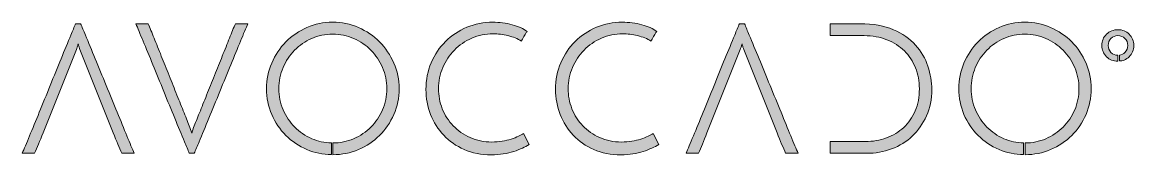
# Model space of a CAD drawing. Header units: inches. Extents: x 1.1 to 20.2, y -2.5 to -0.2.
import ezdxf

# ---------------------------------------------------------------- set-up
doc = ezdxf.new("R2010")
doc.units = ezdxf.units.IN
doc.header["$MEASUREMENT"] = 0
doc.layers.add('Layer 1', color=7, linetype='Continuous')

# ---------------------------------------------------------------- blocks, each defined once
blk = doc.blocks.new('block 2')
at = {"layer": 'Layer 1', "true_color": 0x231f20}
h = blk.add_hatch(color=250, dxfattribs=at)
h.dxf.hatch_style = 2
edge = h.paths.add_edge_path()
edge.add_spline(control_points=[(2.732, -1.756), (2.672, -1.608), (2.609, -1.455), (2.544, -1.297), (2.478, -1.138), (2.416, -0.985), (2.355, -0.838), (2.295, -0.69), (2.239, -0.555), (2.187, -0.433), (2.156, -0.359), (2.129, -0.294), (2.105, -0.237), (2.105, -0.237), (2.019, -0.237), (2.019, -0.237), (1.995, -0.294), (1.967, -0.359), (1.937, -0.433), (1.886, -0.555), (1.83, -0.69), (1.77, -0.838), (1.71, -0.985), (1.648, -1.138), (1.583, -1.297), (1.519, -1.455), (1.457, -1.608), (1.397, -1.756), (1.337, -1.903), (1.28, -2.039), (1.229, -2.162), (1.177, -2.285), (1.135, -2.385), (1.104, -2.459), (1.104, -2.459), (1.316, -2.459), (1.316, -2.459), (1.357, -2.364), (1.406, -2.247), (1.462, -2.108), (1.462, -2.108), (2.032, -0.679), (2.032, -0.679), (2.036, -0.671), (2.041, -0.656), (2.047, -0.637), (2.053, -0.617), (2.059, -0.599), (2.063, -0.582), (2.067, -0.599), (2.072, -0.617), (2.078, -0.637), (2.085, -0.656), (2.09, -0.671), (2.094, -0.679), (2.094, -0.679), (2.664, -2.108), (2.664, -2.108), (2.72, -2.247), (2.768, -2.364), (2.81, -2.459), (2.81, -2.459), (3.025, -2.459), (3.025, -2.459), (2.991, -2.385), (2.949, -2.285), (2.899, -2.162), (2.848, -2.039), (2.792, -1.903), (2.732, -1.756)], knot_values=[0, 0, 0, 0, 1, 1, 1, 2, 2, 2, 3, 3, 3, 4, 4, 4, 5, 5, 5, 6, 6, 6, 7, 7, 7, 8, 8, 8, 9, 9, 9, 10, 10, 10, 11, 11, 11, 12, 12, 12, 13, 13, 13, 14, 14, 14, 15, 15, 15, 16, 16, 16, 17, 17, 17, 18, 18, 18, 19, 19, 19, 20, 20, 20, 21, 21, 21, 22, 22, 22, 23, 23, 23, 23], degree=3, periodic=1)
h = blk.add_hatch(color=250, dxfattribs=at)
h.dxf.hatch_style = 2
edge = h.paths.add_edge_path()
edge.add_spline(control_points=[(3.345, -0.94), (3.405, -1.088), (3.467, -1.241), (3.532, -1.399), (3.596, -1.558), (3.658, -1.711), (3.719, -1.857), (3.779, -2.003), (3.835, -2.138), (3.887, -2.262), (3.918, -2.336), (3.945, -2.402), (3.969, -2.459), (3.969, -2.459), (4.053, -2.459), (4.053, -2.459), (4.077, -2.402), (4.104, -2.336), (4.136, -2.262), (4.188, -2.138), (4.244, -2.003), (4.304, -1.857), (4.364, -1.711), (4.427, -1.558), (4.492, -1.399), (4.557, -1.241), (4.62, -1.088), (4.68, -0.94), (4.741, -0.793), (4.796, -0.658), (4.847, -0.536), (4.898, -0.413), (4.94, -0.314), (4.973, -0.237), (4.973, -0.237), (4.758, -0.237), (4.758, -0.237), (4.729, -0.307), (4.695, -0.39), (4.657, -0.486), (4.619, -0.581), (4.578, -0.683), (4.534, -0.791), (4.491, -0.899), (4.446, -1.01), (4.4, -1.125), (4.355, -1.241), (4.31, -1.352), (4.266, -1.46), (4.223, -1.568), (4.182, -1.67), (4.143, -1.765), (4.105, -1.861), (4.071, -1.944), (4.042, -2.014), (4.042, -2.014), (4.011, -2.114), (4.011, -2.114), (4.011, -2.114), (3.98, -2.014), (3.98, -2.014), (3.951, -1.944), (3.917, -1.861), (3.879, -1.765), (3.841, -1.67), (3.8, -1.568), (3.756, -1.46), (3.712, -1.352), (3.668, -1.241), (3.622, -1.125), (3.576, -1.01), (3.532, -0.899), (3.488, -0.791), (3.445, -0.683), (3.404, -0.581), (3.365, -0.486), (3.327, -0.39), (3.293, -0.307), (3.264, -0.237), (3.264, -0.237), (3.052, -0.237), (3.052, -0.237), (3.084, -0.314), (3.125, -0.413), (3.177, -0.536), (3.229, -0.658), (3.285, -0.793), (3.345, -0.94)], knot_values=[0, 0, 0, 0, 1, 1, 1, 2, 2, 2, 3, 3, 3, 4, 4, 4, 5, 5, 5, 6, 6, 6, 7, 7, 7, 8, 8, 8, 9, 9, 9, 10, 10, 10, 11, 11, 11, 12, 12, 12, 13, 13, 13, 14, 14, 14, 15, 15, 15, 16, 16, 16, 17, 17, 17, 18, 18, 18, 19, 19, 19, 20, 20, 20, 21, 21, 21, 22, 22, 22, 23, 23, 23, 24, 24, 24, 25, 25, 25, 26, 26, 26, 27, 27, 27, 28, 28, 28, 29, 29, 29, 29], degree=3, periodic=1)
h = blk.add_hatch(color=250, dxfattribs=at)
h.dxf.hatch_style = 2
edge = h.paths.add_edge_path()
edge.add_spline(control_points=[(7.475, -0.911), (7.415, -0.773), (7.334, -0.652), (7.231, -0.548), (7.128, -0.444), (7.007, -0.362), (6.868, -0.302), (6.729, -0.242), (6.582, -0.212), (6.426, -0.212), (6.271, -0.212), (6.124, -0.242), (5.986, -0.302), (5.848, -0.362), (5.728, -0.444), (5.625, -0.548), (5.522, -0.652), (5.441, -0.773), (5.382, -0.911), (5.323, -1.049), (5.293, -1.195), (5.293, -1.351), (5.293, -1.507), (5.323, -1.654), (5.382, -1.792), (5.441, -1.93), (5.522, -2.05), (5.625, -2.153), (5.728, -2.255), (5.848, -2.336), (5.986, -2.395), (6.118, -2.452), (6.258, -2.479), (6.405, -2.482), (6.405, -2.482), (6.405, -2.28), (6.405, -2.28), (6.287, -2.277), (6.174, -2.255), (6.068, -2.209), (5.956, -2.16), (5.859, -2.093), (5.776, -2.009), (5.693, -1.925), (5.627, -1.827), (5.578, -1.714), (5.529, -1.601), (5.505, -1.48), (5.505, -1.351), (5.505, -1.222), (5.529, -1.102), (5.577, -0.989), (5.624, -0.875), (5.69, -0.776), (5.774, -0.691), (5.858, -0.606), (5.956, -0.539), (6.067, -0.49), (6.178, -0.442), (6.298, -0.417), (6.426, -0.417), (6.553, -0.417), (6.673, -0.442), (6.786, -0.49), (6.899, -0.539), (6.998, -0.606), (7.082, -0.691), (7.166, -0.776), (7.232, -0.875), (7.281, -0.989), (7.33, -1.102), (7.354, -1.222), (7.354, -1.351), (7.354, -1.48), (7.33, -1.601), (7.281, -1.714), (7.232, -1.827), (7.166, -1.925), (7.082, -2.009), (6.998, -2.093), (6.899, -2.16), (6.786, -2.209), (6.674, -2.257), (6.555, -2.281), (6.43, -2.282), (6.43, -2.282), (6.43, -2.484), (6.43, -2.484), (6.584, -2.483), (6.73, -2.454), (6.868, -2.395), (7.007, -2.336), (7.128, -2.255), (7.231, -2.153), (7.334, -2.05), (7.415, -1.93), (7.475, -1.792), (7.536, -1.654), (7.566, -1.507), (7.566, -1.351), (7.566, -1.195), (7.536, -1.049), (7.475, -0.911)], knot_values=[0, 0, 0, 0, 1, 1, 1, 2, 2, 2, 3, 3, 3, 4, 4, 4, 5, 5, 5, 6, 6, 6, 7, 7, 7, 8, 8, 8, 9, 9, 9, 10, 10, 10, 11, 11, 11, 12, 12, 12, 13, 13, 13, 14, 14, 14, 15, 15, 15, 16, 16, 16, 17, 17, 17, 18, 18, 18, 19, 19, 19, 20, 20, 20, 21, 21, 21, 22, 22, 22, 23, 23, 23, 24, 24, 24, 25, 25, 25, 26, 26, 26, 27, 27, 27, 28, 28, 28, 29, 29, 29, 30, 30, 30, 31, 31, 31, 32, 32, 32, 33, 33, 33, 34, 34, 34, 34], degree=3, periodic=1)
h = blk.add_hatch(color=250, dxfattribs=at)
h.dxf.hatch_style = 2
edge = h.paths.add_edge_path()
edge.add_spline(control_points=[(9.53, -2.428), (9.42, -2.465), (9.292, -2.484), (9.147, -2.484), (8.975, -2.484), (8.819, -2.454), (8.681, -2.394), (8.543, -2.334), (8.426, -2.252), (8.33, -2.15), (8.233, -2.047), (8.158, -1.928), (8.106, -1.793), (8.053, -1.658), (8.026, -1.515), (8.026, -1.364), (8.026, -1.2), (8.056, -1.047), (8.116, -0.906), (8.177, -0.765), (8.259, -0.643), (8.362, -0.54), (8.466, -0.438), (8.588, -0.357), (8.727, -0.299), (8.866, -0.241), (9.014, -0.212), (9.172, -0.212), (9.228, -0.212), (9.284, -0.216), (9.341, -0.223), (9.398, -0.23), (9.453, -0.241), (9.505, -0.255), (9.557, -0.27), (9.604, -0.287), (9.648, -0.305), (9.691, -0.324), (9.729, -0.345), (9.76, -0.368), (9.75, -0.384), (9.741, -0.398), (9.735, -0.408), (9.729, -0.418), (9.723, -0.429), (9.716, -0.441), (9.71, -0.452), (9.703, -0.465), (9.695, -0.48), (9.686, -0.494), (9.676, -0.513), (9.663, -0.536), (9.597, -0.494), (9.52, -0.463), (9.432, -0.442), (9.343, -0.421), (9.259, -0.411), (9.178, -0.411), (9.047, -0.411), (8.925, -0.436), (8.811, -0.486), (8.696, -0.536), (8.597, -0.604), (8.513, -0.69), (8.429, -0.776), (8.363, -0.875), (8.314, -0.989), (8.265, -1.102), (8.241, -1.221), (8.241, -1.348), (8.241, -1.468), (8.263, -1.584), (8.306, -1.695), (8.35, -1.806), (8.412, -1.904), (8.493, -1.988), (8.574, -2.072), (8.671, -2.139), (8.783, -2.19), (8.895, -2.241), (9.019, -2.266), (9.156, -2.266), (9.216, -2.266), (9.274, -2.262), (9.33, -2.252), (9.386, -2.243), (9.438, -2.23), (9.486, -2.215), (9.534, -2.199), (9.576, -2.183), (9.612, -2.167), (9.648, -2.15), (9.677, -2.133), (9.698, -2.117), (9.698, -2.117), (9.794, -2.31), (9.794, -2.31), (9.728, -2.351), (9.64, -2.391), (9.53, -2.428)], knot_values=[0, 0, 0, 0, 1, 1, 1, 2, 2, 2, 3, 3, 3, 4, 4, 4, 5, 5, 5, 6, 6, 6, 7, 7, 7, 8, 8, 8, 9, 9, 9, 10, 10, 10, 11, 11, 11, 12, 12, 12, 13, 13, 13, 14, 14, 14, 15, 15, 15, 16, 16, 16, 17, 17, 17, 18, 18, 18, 19, 19, 19, 20, 20, 20, 21, 21, 21, 22, 22, 22, 23, 23, 23, 24, 24, 24, 25, 25, 25, 26, 26, 26, 27, 27, 27, 28, 28, 28, 29, 29, 29, 30, 30, 30, 31, 31, 31, 32, 32, 32, 33, 33, 33, 33], degree=3, periodic=1)
h = blk.add_hatch(color=250, dxfattribs=at)
h.dxf.hatch_style = 2
edge = h.paths.add_edge_path()
edge.add_spline(control_points=[(11.752, -2.428), (11.642, -2.465), (11.514, -2.484), (11.369, -2.484), (11.197, -2.484), (11.042, -2.454), (10.904, -2.394), (10.766, -2.334), (10.648, -2.252), (10.552, -2.15), (10.455, -2.047), (10.381, -1.928), (10.328, -1.793), (10.275, -1.658), (10.248, -1.515), (10.248, -1.364), (10.248, -1.2), (10.279, -1.047), (10.339, -0.906), (10.399, -0.765), (10.481, -0.643), (10.585, -0.54), (10.688, -0.438), (10.81, -0.357), (10.949, -0.299), (11.088, -0.241), (11.236, -0.212), (11.394, -0.212), (11.45, -0.212), (11.507, -0.216), (11.564, -0.223), (11.621, -0.23), (11.675, -0.241), (11.727, -0.255), (11.779, -0.27), (11.827, -0.287), (11.87, -0.305), (11.914, -0.324), (11.951, -0.345), (11.982, -0.368), (11.972, -0.384), (11.964, -0.398), (11.957, -0.408), (11.951, -0.418), (11.945, -0.429), (11.939, -0.441), (11.932, -0.452), (11.925, -0.465), (11.917, -0.48), (11.909, -0.494), (11.898, -0.513), (11.886, -0.536), (11.819, -0.494), (11.742, -0.463), (11.654, -0.442), (11.566, -0.421), (11.481, -0.411), (11.4, -0.411), (11.269, -0.411), (11.147, -0.436), (11.033, -0.486), (10.919, -0.536), (10.82, -0.604), (10.736, -0.69), (10.652, -0.776), (10.585, -0.875), (10.536, -0.989), (10.488, -1.102), (10.463, -1.221), (10.463, -1.348), (10.463, -1.468), (10.485, -1.584), (10.529, -1.695), (10.572, -1.806), (10.634, -1.904), (10.715, -1.988), (10.796, -2.072), (10.893, -2.139), (11.005, -2.19), (11.117, -2.241), (11.241, -2.266), (11.378, -2.266), (11.439, -2.266), (11.497, -2.262), (11.553, -2.252), (11.609, -2.243), (11.661, -2.23), (11.708, -2.215), (11.756, -2.199), (11.798, -2.183), (11.834, -2.167), (11.871, -2.15), (11.899, -2.133), (11.92, -2.117), (11.92, -2.117), (12.016, -2.31), (12.016, -2.31), (11.95, -2.351), (11.862, -2.391), (11.752, -2.428)], knot_values=[0, 0, 0, 0, 1, 1, 1, 2, 2, 2, 3, 3, 3, 4, 4, 4, 5, 5, 5, 6, 6, 6, 7, 7, 7, 8, 8, 8, 9, 9, 9, 10, 10, 10, 11, 11, 11, 12, 12, 12, 13, 13, 13, 14, 14, 14, 15, 15, 15, 16, 16, 16, 17, 17, 17, 18, 18, 18, 19, 19, 19, 20, 20, 20, 21, 21, 21, 22, 22, 22, 23, 23, 23, 24, 24, 24, 25, 25, 25, 26, 26, 26, 27, 27, 27, 28, 28, 28, 29, 29, 29, 30, 30, 30, 31, 31, 31, 32, 32, 32, 33, 33, 33, 33], degree=3, periodic=1)
h = blk.add_hatch(color=250, dxfattribs=at)
h.dxf.hatch_style = 2
edge = h.paths.add_edge_path()
edge.add_spline(control_points=[(14.114, -1.756), (14.054, -1.608), (13.991, -1.455), (13.926, -1.297), (13.861, -1.138), (13.798, -0.985), (13.738, -0.838), (13.677, -0.69), (13.621, -0.555), (13.57, -0.433), (13.538, -0.359), (13.511, -0.294), (13.487, -0.237), (13.487, -0.237), (13.401, -0.237), (13.401, -0.237), (13.377, -0.294), (13.35, -0.359), (13.319, -0.433), (13.268, -0.555), (13.213, -0.69), (13.152, -0.838), (13.092, -0.985), (13.03, -1.138), (12.966, -1.297), (12.901, -1.455), (12.839, -1.608), (12.779, -1.756), (12.719, -1.903), (12.663, -2.039), (12.611, -2.162), (12.559, -2.285), (12.517, -2.385), (12.486, -2.459), (12.486, -2.459), (12.698, -2.459), (12.698, -2.459), (12.74, -2.364), (12.788, -2.247), (12.844, -2.108), (12.844, -2.108), (13.414, -0.679), (13.414, -0.679), (13.418, -0.671), (13.423, -0.656), (13.429, -0.637), (13.436, -0.617), (13.441, -0.599), (13.445, -0.582), (13.449, -0.599), (13.454, -0.617), (13.461, -0.637), (13.467, -0.656), (13.472, -0.671), (13.476, -0.679), (13.476, -0.679), (14.046, -2.108), (14.046, -2.108), (14.102, -2.247), (14.151, -2.364), (14.192, -2.459), (14.192, -2.459), (14.407, -2.459), (14.407, -2.459), (14.374, -2.385), (14.332, -2.285), (14.281, -2.162), (14.23, -2.039), (14.174, -1.903), (14.114, -1.756)], knot_values=[0, 0, 0, 0, 1, 1, 1, 2, 2, 2, 3, 3, 3, 4, 4, 4, 5, 5, 5, 6, 6, 6, 7, 7, 7, 8, 8, 8, 9, 9, 9, 10, 10, 10, 11, 11, 11, 12, 12, 12, 13, 13, 13, 14, 14, 14, 15, 15, 15, 16, 16, 16, 17, 17, 17, 18, 18, 18, 19, 19, 19, 20, 20, 20, 21, 21, 21, 22, 22, 22, 23, 23, 23, 23], degree=3, periodic=1)
h = blk.add_hatch(color=250, dxfattribs=at)
h.dxf.hatch_style = 2
edge = h.paths.add_edge_path()
edge.add_spline(control_points=[(16.632, -0.967), (16.589, -0.833), (16.518, -0.712), (16.421, -0.604), (16.323, -0.496), (16.196, -0.408), (16.041, -0.34), (15.885, -0.271), (15.695, -0.237), (15.471, -0.237), (15.471, -0.237), (14.955, -0.237), (14.955, -0.237), (14.955, -0.237), (14.955, -0.442), (14.955, -0.442), (14.955, -0.442), (15.169, -0.442), (15.169, -0.442), (15.169, -0.442), (15.244, -0.442), (15.244, -0.442), (15.244, -0.442), (15.537, -0.442), (15.537, -0.442), (15.682, -0.442), (15.813, -0.466), (15.929, -0.512), (16.045, -0.559), (16.145, -0.623), (16.228, -0.704), (16.311, -0.785), (16.374, -0.881), (16.419, -0.992), (16.464, -1.103), (16.486, -1.222), (16.486, -1.351), (16.486, -1.492), (16.462, -1.619), (16.414, -1.731), (16.367, -1.843), (16.301, -1.938), (16.217, -2.016), (16.133, -2.093), (16.034, -2.153), (15.921, -2.195), (15.808, -2.236), (15.687, -2.257), (15.558, -2.257), (15.558, -2.257), (15.244, -2.257), (15.244, -2.257), (15.244, -2.257), (15.169, -2.257), (15.169, -2.257), (15.169, -2.257), (14.955, -2.257), (14.955, -2.257), (14.955, -2.257), (14.955, -2.459), (14.955, -2.459), (14.955, -2.459), (15.58, -2.459), (15.58, -2.459), (15.732, -2.459), (15.875, -2.434), (16.01, -2.383), (16.145, -2.332), (16.263, -2.259), (16.365, -2.164), (16.466, -2.068), (16.547, -1.953), (16.607, -1.818), (16.668, -1.683), (16.698, -1.532), (16.698, -1.364), (16.698, -1.233), (16.676, -1.101), (16.632, -0.967)], knot_values=[0, 0, 0, 0, 1, 1, 1, 2, 2, 2, 3, 3, 3, 4, 4, 4, 5, 5, 5, 6, 6, 6, 7, 7, 7, 8, 8, 8, 9, 9, 9, 10, 10, 10, 11, 11, 11, 12, 12, 12, 13, 13, 13, 14, 14, 14, 15, 15, 15, 16, 16, 16, 17, 17, 17, 18, 18, 18, 19, 19, 19, 20, 20, 20, 21, 21, 21, 22, 22, 22, 23, 23, 23, 24, 24, 24, 25, 25, 25, 26, 26, 26, 26], degree=3, periodic=1)
h = blk.add_hatch(color=250, dxfattribs=at)
h.dxf.hatch_style = 2
edge = h.paths.add_edge_path()
edge.add_spline(control_points=[(19.343, -0.911), (19.283, -0.773), (19.202, -0.652), (19.099, -0.548), (18.996, -0.444), (18.875, -0.362), (18.736, -0.302), (18.597, -0.242), (18.45, -0.212), (18.294, -0.212), (18.139, -0.212), (17.992, -0.242), (17.854, -0.302), (17.716, -0.362), (17.595, -0.444), (17.493, -0.548), (17.39, -0.652), (17.309, -0.773), (17.25, -0.911), (17.191, -1.049), (17.161, -1.195), (17.161, -1.351), (17.161, -1.507), (17.191, -1.654), (17.25, -1.792), (17.309, -1.93), (17.39, -2.05), (17.493, -2.153), (17.595, -2.255), (17.716, -2.336), (17.854, -2.395), (17.985, -2.452), (18.125, -2.479), (18.273, -2.482), (18.273, -2.482), (18.273, -2.28), (18.273, -2.28), (18.154, -2.277), (18.042, -2.255), (17.936, -2.209), (17.824, -2.16), (17.727, -2.093), (17.644, -2.009), (17.561, -1.925), (17.495, -1.827), (17.446, -1.714), (17.397, -1.601), (17.373, -1.48), (17.373, -1.351), (17.373, -1.222), (17.397, -1.102), (17.445, -0.989), (17.492, -0.875), (17.558, -0.776), (17.642, -0.691), (17.726, -0.606), (17.824, -0.539), (17.935, -0.49), (18.046, -0.442), (18.166, -0.417), (18.294, -0.417), (18.421, -0.417), (18.541, -0.442), (18.654, -0.49), (18.767, -0.539), (18.865, -0.606), (18.95, -0.691), (19.034, -0.776), (19.1, -0.875), (19.149, -0.989), (19.197, -1.102), (19.222, -1.222), (19.222, -1.351), (19.222, -1.48), (19.197, -1.601), (19.149, -1.714), (19.1, -1.827), (19.034, -1.925), (18.95, -2.009), (18.865, -2.093), (18.767, -2.16), (18.654, -2.209), (18.542, -2.257), (18.423, -2.281), (18.297, -2.282), (18.297, -2.282), (18.297, -2.484), (18.297, -2.484), (18.452, -2.483), (18.598, -2.454), (18.736, -2.395), (18.875, -2.336), (18.996, -2.255), (19.099, -2.153), (19.202, -2.05), (19.283, -1.93), (19.343, -1.792), (19.403, -1.654), (19.434, -1.507), (19.434, -1.351), (19.434, -1.195), (19.403, -1.049), (19.343, -0.911)], knot_values=[0, 0, 0, 0, 1, 1, 1, 2, 2, 2, 3, 3, 3, 4, 4, 4, 5, 5, 5, 6, 6, 6, 7, 7, 7, 8, 8, 8, 9, 9, 9, 10, 10, 10, 11, 11, 11, 12, 12, 12, 13, 13, 13, 14, 14, 14, 15, 15, 15, 16, 16, 16, 17, 17, 17, 18, 18, 18, 19, 19, 19, 20, 20, 20, 21, 21, 21, 22, 22, 22, 23, 23, 23, 24, 24, 24, 25, 25, 25, 26, 26, 26, 27, 27, 27, 28, 28, 28, 29, 29, 29, 30, 30, 30, 31, 31, 31, 32, 32, 32, 33, 33, 33, 34, 34, 34, 34], degree=3, periodic=1)
h = blk.add_hatch(color=250, dxfattribs=at)
h.dxf.hatch_style = 2
edge = h.paths.add_edge_path()
edge.add_spline(control_points=[(20.141, -0.504), (20.127, -0.471), (20.108, -0.442), (20.084, -0.418), (20.059, -0.393), (20.03, -0.374), (19.997, -0.36), (19.963, -0.346), (19.928, -0.34), (19.891, -0.34), (19.812, -0.34), (19.747, -0.366), (19.694, -0.418), (19.641, -0.47), (19.614, -0.534), (19.614, -0.61), (19.614, -0.687), (19.641, -0.751), (19.694, -0.803), (19.746, -0.854), (19.811, -0.88), (19.888, -0.881), (19.888, -0.881), (19.888, -0.778), (19.888, -0.778), (19.842, -0.777), (19.803, -0.762), (19.771, -0.73), (19.739, -0.698), (19.723, -0.658), (19.723, -0.61), (19.723, -0.563), (19.739, -0.523), (19.771, -0.49), (19.803, -0.458), (19.843, -0.442), (19.891, -0.442), (19.939, -0.442), (19.979, -0.458), (20.011, -0.49), (20.043, -0.523), (20.059, -0.563), (20.059, -0.61), (20.059, -0.658), (20.043, -0.698), (20.011, -0.73), (19.985, -0.756), (19.952, -0.769), (19.915, -0.774), (19.915, -0.774), (19.915, -0.876), (19.915, -0.876), (19.943, -0.874), (19.971, -0.871), (19.997, -0.86), (20.03, -0.847), (20.059, -0.828), (20.084, -0.803), (20.108, -0.779), (20.127, -0.75), (20.141, -0.718), (20.155, -0.685), (20.162, -0.65), (20.162, -0.61), (20.162, -0.573), (20.155, -0.538), (20.141, -0.504)], knot_values=[0, 0, 0, 0, 1, 1, 1, 2, 2, 2, 3, 3, 3, 4, 4, 4, 5, 5, 5, 6, 6, 6, 7, 7, 7, 8, 8, 8, 9, 9, 9, 10, 10, 10, 11, 11, 11, 12, 12, 12, 13, 13, 13, 14, 14, 14, 15, 15, 15, 16, 16, 16, 17, 17, 17, 18, 18, 18, 19, 19, 19, 20, 20, 20, 21, 21, 21, 22, 22, 22, 22], degree=3, periodic=1)
at = {"layer": 'Layer 1', "lineweight": 0}
for points, knots in [([(2.732, -1.756), (2.672, -1.608), (2.609, -1.455), (2.544, -1.297), (2.478, -1.138), (2.416, -0.985), (2.355, -0.838), (2.295, -0.69), (2.239, -0.555), (2.187, -0.433), (2.156, -0.359), (2.129, -0.294), (2.105, -0.237), (2.105, -0.237), (2.019, -0.237), (2.019, -0.237), (1.995, -0.294), (1.967, -0.359), (1.937, -0.433), (1.886, -0.555), (1.83, -0.69), (1.77, -0.838), (1.71, -0.985), (1.648, -1.138), (1.583, -1.297), (1.519, -1.455), (1.457, -1.608), (1.397, -1.756), (1.337, -1.903), (1.28, -2.039), (1.229, -2.162), (1.177, -2.285), (1.135, -2.385), (1.104, -2.459), (1.104, -2.459), (1.316, -2.459), (1.316, -2.459), (1.357, -2.364), (1.406, -2.247), (1.462, -2.108), (1.462, -2.108), (2.032, -0.679), (2.032, -0.679), (2.036, -0.671), (2.041, -0.656), (2.047, -0.637), (2.053, -0.617), (2.059, -0.599), (2.063, -0.582), (2.067, -0.599), (2.072, -0.617), (2.078, -0.637), (2.085, -0.656), (2.09, -0.671), (2.094, -0.679), (2.094, -0.679), (2.664, -2.108), (2.664, -2.108), (2.72, -2.247), (2.768, -2.364), (2.81, -2.459), (2.81, -2.459), (3.025, -2.459), (3.025, -2.459), (2.991, -2.385), (2.949, -2.285), (2.899, -2.162), (2.848, -2.039), (2.792, -1.903), (2.732, -1.756)], [0, 0, 0, 0, 1, 1, 1, 2, 2, 2, 3, 3, 3, 4, 4, 4, 5, 5, 5, 6, 6, 6, 7, 7, 7, 8, 8, 8, 9, 9, 9, 10, 10, 10, 11, 11, 11, 12, 12, 12, 13, 13, 13, 14, 14, 14, 15, 15, 15, 16, 16, 16, 17, 17, 17, 18, 18, 18, 19, 19, 19, 20, 20, 20, 21, 21, 21, 22, 22, 22, 23, 23, 23, 23]), ([(3.345, -0.94), (3.405, -1.088), (3.467, -1.241), (3.532, -1.399), (3.596, -1.558), (3.658, -1.711), (3.719, -1.857), (3.779, -2.003), (3.835, -2.138), (3.887, -2.262), (3.918, -2.336), (3.945, -2.402), (3.969, -2.459), (3.969, -2.459), (4.053, -2.459), (4.053, -2.459), (4.077, -2.402), (4.104, -2.336), (4.136, -2.262), (4.188, -2.138), (4.244, -2.003), (4.304, -1.857), (4.364, -1.711), (4.427, -1.558), (4.492, -1.399), (4.557, -1.241), (4.62, -1.088), (4.68, -0.94), (4.741, -0.793), (4.796, -0.658), (4.847, -0.536), (4.898, -0.413), (4.94, -0.314), (4.973, -0.237), (4.973, -0.237), (4.758, -0.237), (4.758, -0.237), (4.729, -0.307), (4.695, -0.39), (4.657, -0.486), (4.619, -0.581), (4.578, -0.683), (4.534, -0.791), (4.491, -0.899), (4.446, -1.01), (4.4, -1.125), (4.355, -1.241), (4.31, -1.352), (4.266, -1.46), (4.223, -1.568), (4.182, -1.67), (4.143, -1.765), (4.105, -1.861), (4.071, -1.944), (4.042, -2.014), (4.042, -2.014), (4.011, -2.114), (4.011, -2.114), (4.011, -2.114), (3.98, -2.014), (3.98, -2.014), (3.951, -1.944), (3.917, -1.861), (3.879, -1.765), (3.841, -1.67), (3.8, -1.568), (3.756, -1.46), (3.712, -1.352), (3.668, -1.241), (3.622, -1.125), (3.576, -1.01), (3.532, -0.899), (3.488, -0.791), (3.445, -0.683), (3.404, -0.581), (3.365, -0.486), (3.327, -0.39), (3.293, -0.307), (3.264, -0.237), (3.264, -0.237), (3.052, -0.237), (3.052, -0.237), (3.084, -0.314), (3.125, -0.413), (3.177, -0.536), (3.229, -0.658), (3.285, -0.793), (3.345, -0.94)], [0, 0, 0, 0, 1, 1, 1, 2, 2, 2, 3, 3, 3, 4, 4, 4, 5, 5, 5, 6, 6, 6, 7, 7, 7, 8, 8, 8, 9, 9, 9, 10, 10, 10, 11, 11, 11, 12, 12, 12, 13, 13, 13, 14, 14, 14, 15, 15, 15, 16, 16, 16, 17, 17, 17, 18, 18, 18, 19, 19, 19, 20, 20, 20, 21, 21, 21, 22, 22, 22, 23, 23, 23, 24, 24, 24, 25, 25, 25, 26, 26, 26, 27, 27, 27, 28, 28, 28, 29, 29, 29, 29]), ([(7.475, -0.911), (7.415, -0.773), (7.334, -0.652), (7.231, -0.548), (7.128, -0.444), (7.007, -0.362), (6.868, -0.302), (6.729, -0.242), (6.582, -0.212), (6.426, -0.212), (6.271, -0.212), (6.124, -0.242), (5.986, -0.302), (5.848, -0.362), (5.728, -0.444), (5.625, -0.548), (5.522, -0.652), (5.441, -0.773), (5.382, -0.911), (5.323, -1.049), (5.293, -1.195), (5.293, -1.351), (5.293, -1.507), (5.323, -1.654), (5.382, -1.792), (5.441, -1.93), (5.522, -2.05), (5.625, -2.153), (5.728, -2.255), (5.848, -2.336), (5.986, -2.395), (6.118, -2.452), (6.258, -2.479), (6.405, -2.482), (6.405, -2.482), (6.405, -2.28), (6.405, -2.28), (6.287, -2.277), (6.174, -2.255), (6.068, -2.209), (5.956, -2.16), (5.859, -2.093), (5.776, -2.009), (5.693, -1.925), (5.627, -1.827), (5.578, -1.714), (5.529, -1.601), (5.505, -1.48), (5.505, -1.351), (5.505, -1.222), (5.529, -1.102), (5.577, -0.989), (5.624, -0.875), (5.69, -0.776), (5.774, -0.691), (5.858, -0.606), (5.956, -0.539), (6.067, -0.49), (6.178, -0.442), (6.298, -0.417), (6.426, -0.417), (6.553, -0.417), (6.673, -0.442), (6.786, -0.49), (6.899, -0.539), (6.998, -0.606), (7.082, -0.691), (7.166, -0.776), (7.232, -0.875), (7.281, -0.989), (7.33, -1.102), (7.354, -1.222), (7.354, -1.351), (7.354, -1.48), (7.33, -1.601), (7.281, -1.714), (7.232, -1.827), (7.166, -1.925), (7.082, -2.009), (6.998, -2.093), (6.899, -2.16), (6.786, -2.209), (6.674, -2.257), (6.555, -2.281), (6.43, -2.282), (6.43, -2.282), (6.43, -2.484), (6.43, -2.484), (6.584, -2.483), (6.73, -2.454), (6.868, -2.395), (7.007, -2.336), (7.128, -2.255), (7.231, -2.153), (7.334, -2.05), (7.415, -1.93), (7.475, -1.792), (7.536, -1.654), (7.566, -1.507), (7.566, -1.351), (7.566, -1.195), (7.536, -1.049), (7.475, -0.911)], [0, 0, 0, 0, 1, 1, 1, 2, 2, 2, 3, 3, 3, 4, 4, 4, 5, 5, 5, 6, 6, 6, 7, 7, 7, 8, 8, 8, 9, 9, 9, 10, 10, 10, 11, 11, 11, 12, 12, 12, 13, 13, 13, 14, 14, 14, 15, 15, 15, 16, 16, 16, 17, 17, 17, 18, 18, 18, 19, 19, 19, 20, 20, 20, 21, 21, 21, 22, 22, 22, 23, 23, 23, 24, 24, 24, 25, 25, 25, 26, 26, 26, 27, 27, 27, 28, 28, 28, 29, 29, 29, 30, 30, 30, 31, 31, 31, 32, 32, 32, 33, 33, 33, 34, 34, 34, 34]), ([(9.53, -2.428), (9.42, -2.465), (9.292, -2.484), (9.147, -2.484), (8.975, -2.484), (8.819, -2.454), (8.681, -2.394), (8.543, -2.334), (8.426, -2.252), (8.33, -2.15), (8.233, -2.047), (8.158, -1.928), (8.106, -1.793), (8.053, -1.658), (8.026, -1.515), (8.026, -1.364), (8.026, -1.2), (8.056, -1.047), (8.116, -0.906), (8.177, -0.765), (8.259, -0.643), (8.362, -0.54), (8.466, -0.438), (8.588, -0.357), (8.727, -0.299), (8.866, -0.241), (9.014, -0.212), (9.172, -0.212), (9.228, -0.212), (9.284, -0.216), (9.341, -0.223), (9.398, -0.23), (9.453, -0.241), (9.505, -0.255), (9.557, -0.27), (9.604, -0.287), (9.648, -0.305), (9.691, -0.324), (9.729, -0.345), (9.76, -0.368), (9.75, -0.384), (9.741, -0.398), (9.735, -0.408), (9.729, -0.418), (9.723, -0.429), (9.716, -0.441), (9.71, -0.452), (9.703, -0.465), (9.695, -0.48), (9.686, -0.494), (9.676, -0.513), (9.663, -0.536), (9.597, -0.494), (9.52, -0.463), (9.432, -0.442), (9.343, -0.421), (9.259, -0.411), (9.178, -0.411), (9.047, -0.411), (8.925, -0.436), (8.811, -0.486), (8.696, -0.536), (8.597, -0.604), (8.513, -0.69), (8.429, -0.776), (8.363, -0.875), (8.314, -0.989), (8.265, -1.102), (8.241, -1.221), (8.241, -1.348), (8.241, -1.468), (8.263, -1.584), (8.306, -1.695), (8.35, -1.806), (8.412, -1.904), (8.493, -1.988), (8.574, -2.072), (8.671, -2.139), (8.783, -2.19), (8.895, -2.241), (9.019, -2.266), (9.156, -2.266), (9.216, -2.266), (9.274, -2.262), (9.33, -2.252), (9.386, -2.243), (9.438, -2.23), (9.486, -2.215), (9.534, -2.199), (9.576, -2.183), (9.612, -2.167), (9.648, -2.15), (9.677, -2.133), (9.698, -2.117), (9.698, -2.117), (9.794, -2.31), (9.794, -2.31), (9.728, -2.351), (9.64, -2.391), (9.53, -2.428)], [0, 0, 0, 0, 1, 1, 1, 2, 2, 2, 3, 3, 3, 4, 4, 4, 5, 5, 5, 6, 6, 6, 7, 7, 7, 8, 8, 8, 9, 9, 9, 10, 10, 10, 11, 11, 11, 12, 12, 12, 13, 13, 13, 14, 14, 14, 15, 15, 15, 16, 16, 16, 17, 17, 17, 18, 18, 18, 19, 19, 19, 20, 20, 20, 21, 21, 21, 22, 22, 22, 23, 23, 23, 24, 24, 24, 25, 25, 25, 26, 26, 26, 27, 27, 27, 28, 28, 28, 29, 29, 29, 30, 30, 30, 31, 31, 31, 32, 32, 32, 33, 33, 33, 33]), ([(11.752, -2.428), (11.642, -2.465), (11.514, -2.484), (11.369, -2.484), (11.197, -2.484), (11.042, -2.454), (10.904, -2.394), (10.766, -2.334), (10.648, -2.252), (10.552, -2.15), (10.455, -2.047), (10.381, -1.928), (10.328, -1.793), (10.275, -1.658), (10.248, -1.515), (10.248, -1.364), (10.248, -1.2), (10.279, -1.047), (10.339, -0.906), (10.399, -0.765), (10.481, -0.643), (10.585, -0.54), (10.688, -0.438), (10.81, -0.357), (10.949, -0.299), (11.088, -0.241), (11.236, -0.212), (11.394, -0.212), (11.45, -0.212), (11.507, -0.216), (11.564, -0.223), (11.621, -0.23), (11.675, -0.241), (11.727, -0.255), (11.779, -0.27), (11.827, -0.287), (11.87, -0.305), (11.914, -0.324), (11.951, -0.345), (11.982, -0.368), (11.972, -0.384), (11.964, -0.398), (11.957, -0.408), (11.951, -0.418), (11.945, -0.429), (11.939, -0.441), (11.932, -0.452), (11.925, -0.465), (11.917, -0.48), (11.909, -0.494), (11.898, -0.513), (11.886, -0.536), (11.819, -0.494), (11.742, -0.463), (11.654, -0.442), (11.566, -0.421), (11.481, -0.411), (11.4, -0.411), (11.269, -0.411), (11.147, -0.436), (11.033, -0.486), (10.919, -0.536), (10.82, -0.604), (10.736, -0.69), (10.652, -0.776), (10.585, -0.875), (10.536, -0.989), (10.488, -1.102), (10.463, -1.221), (10.463, -1.348), (10.463, -1.468), (10.485, -1.584), (10.529, -1.695), (10.572, -1.806), (10.634, -1.904), (10.715, -1.988), (10.796, -2.072), (10.893, -2.139), (11.005, -2.19), (11.117, -2.241), (11.241, -2.266), (11.378, -2.266), (11.439, -2.266), (11.497, -2.262), (11.553, -2.252), (11.609, -2.243), (11.661, -2.23), (11.708, -2.215), (11.756, -2.199), (11.798, -2.183), (11.834, -2.167), (11.871, -2.15), (11.899, -2.133), (11.92, -2.117), (11.92, -2.117), (12.016, -2.31), (12.016, -2.31), (11.95, -2.351), (11.862, -2.391), (11.752, -2.428)], [0, 0, 0, 0, 1, 1, 1, 2, 2, 2, 3, 3, 3, 4, 4, 4, 5, 5, 5, 6, 6, 6, 7, 7, 7, 8, 8, 8, 9, 9, 9, 10, 10, 10, 11, 11, 11, 12, 12, 12, 13, 13, 13, 14, 14, 14, 15, 15, 15, 16, 16, 16, 17, 17, 17, 18, 18, 18, 19, 19, 19, 20, 20, 20, 21, 21, 21, 22, 22, 22, 23, 23, 23, 24, 24, 24, 25, 25, 25, 26, 26, 26, 27, 27, 27, 28, 28, 28, 29, 29, 29, 30, 30, 30, 31, 31, 31, 32, 32, 32, 33, 33, 33, 33]), ([(14.114, -1.756), (14.054, -1.608), (13.991, -1.455), (13.926, -1.297), (13.861, -1.138), (13.798, -0.985), (13.738, -0.838), (13.677, -0.69), (13.621, -0.555), (13.57, -0.433), (13.538, -0.359), (13.511, -0.294), (13.487, -0.237), (13.487, -0.237), (13.401, -0.237), (13.401, -0.237), (13.377, -0.294), (13.35, -0.359), (13.319, -0.433), (13.268, -0.555), (13.213, -0.69), (13.152, -0.838), (13.092, -0.985), (13.03, -1.138), (12.966, -1.297), (12.901, -1.455), (12.839, -1.608), (12.779, -1.756), (12.719, -1.903), (12.663, -2.039), (12.611, -2.162), (12.559, -2.285), (12.517, -2.385), (12.486, -2.459), (12.486, -2.459), (12.698, -2.459), (12.698, -2.459), (12.74, -2.364), (12.788, -2.247), (12.844, -2.108), (12.844, -2.108), (13.414, -0.679), (13.414, -0.679), (13.418, -0.671), (13.423, -0.656), (13.429, -0.637), (13.436, -0.617), (13.441, -0.599), (13.445, -0.582), (13.449, -0.599), (13.454, -0.617), (13.461, -0.637), (13.467, -0.656), (13.472, -0.671), (13.476, -0.679), (13.476, -0.679), (14.046, -2.108), (14.046, -2.108), (14.102, -2.247), (14.151, -2.364), (14.192, -2.459), (14.192, -2.459), (14.407, -2.459), (14.407, -2.459), (14.374, -2.385), (14.332, -2.285), (14.281, -2.162), (14.23, -2.039), (14.174, -1.903), (14.114, -1.756)], [0, 0, 0, 0, 1, 1, 1, 2, 2, 2, 3, 3, 3, 4, 4, 4, 5, 5, 5, 6, 6, 6, 7, 7, 7, 8, 8, 8, 9, 9, 9, 10, 10, 10, 11, 11, 11, 12, 12, 12, 13, 13, 13, 14, 14, 14, 15, 15, 15, 16, 16, 16, 17, 17, 17, 18, 18, 18, 19, 19, 19, 20, 20, 20, 21, 21, 21, 22, 22, 22, 23, 23, 23, 23]), ([(16.632, -0.967), (16.589, -0.833), (16.518, -0.712), (16.421, -0.604), (16.323, -0.496), (16.196, -0.408), (16.041, -0.34), (15.885, -0.271), (15.695, -0.237), (15.471, -0.237), (15.471, -0.237), (14.955, -0.237), (14.955, -0.237), (14.955, -0.237), (14.955, -0.442), (14.955, -0.442), (14.955, -0.442), (15.169, -0.442), (15.169, -0.442), (15.169, -0.442), (15.244, -0.442), (15.244, -0.442), (15.244, -0.442), (15.537, -0.442), (15.537, -0.442), (15.682, -0.442), (15.813, -0.466), (15.929, -0.512), (16.045, -0.559), (16.145, -0.623), (16.228, -0.704), (16.311, -0.785), (16.374, -0.881), (16.419, -0.992), (16.464, -1.103), (16.486, -1.222), (16.486, -1.351), (16.486, -1.492), (16.462, -1.619), (16.414, -1.731), (16.367, -1.843), (16.301, -1.938), (16.217, -2.016), (16.133, -2.093), (16.034, -2.153), (15.921, -2.195), (15.808, -2.236), (15.687, -2.257), (15.558, -2.257), (15.558, -2.257), (15.244, -2.257), (15.244, -2.257), (15.244, -2.257), (15.169, -2.257), (15.169, -2.257), (15.169, -2.257), (14.955, -2.257), (14.955, -2.257), (14.955, -2.257), (14.955, -2.459), (14.955, -2.459), (14.955, -2.459), (15.58, -2.459), (15.58, -2.459), (15.732, -2.459), (15.875, -2.434), (16.01, -2.383), (16.145, -2.332), (16.263, -2.259), (16.365, -2.164), (16.466, -2.068), (16.547, -1.953), (16.607, -1.818), (16.668, -1.683), (16.698, -1.532), (16.698, -1.364), (16.698, -1.233), (16.676, -1.101), (16.632, -0.967)], [0, 0, 0, 0, 1, 1, 1, 2, 2, 2, 3, 3, 3, 4, 4, 4, 5, 5, 5, 6, 6, 6, 7, 7, 7, 8, 8, 8, 9, 9, 9, 10, 10, 10, 11, 11, 11, 12, 12, 12, 13, 13, 13, 14, 14, 14, 15, 15, 15, 16, 16, 16, 17, 17, 17, 18, 18, 18, 19, 19, 19, 20, 20, 20, 21, 21, 21, 22, 22, 22, 23, 23, 23, 24, 24, 24, 25, 25, 25, 26, 26, 26, 26]), ([(19.343, -0.911), (19.283, -0.773), (19.202, -0.652), (19.099, -0.548), (18.996, -0.444), (18.875, -0.362), (18.736, -0.302), (18.597, -0.242), (18.45, -0.212), (18.294, -0.212), (18.139, -0.212), (17.992, -0.242), (17.854, -0.302), (17.716, -0.362), (17.595, -0.444), (17.493, -0.548), (17.39, -0.652), (17.309, -0.773), (17.25, -0.911), (17.191, -1.049), (17.161, -1.195), (17.161, -1.351), (17.161, -1.507), (17.191, -1.654), (17.25, -1.792), (17.309, -1.93), (17.39, -2.05), (17.493, -2.153), (17.595, -2.255), (17.716, -2.336), (17.854, -2.395), (17.985, -2.452), (18.125, -2.479), (18.273, -2.482), (18.273, -2.482), (18.273, -2.28), (18.273, -2.28), (18.154, -2.277), (18.042, -2.255), (17.936, -2.209), (17.824, -2.16), (17.727, -2.093), (17.644, -2.009), (17.561, -1.925), (17.495, -1.827), (17.446, -1.714), (17.397, -1.601), (17.373, -1.48), (17.373, -1.351), (17.373, -1.222), (17.397, -1.102), (17.445, -0.989), (17.492, -0.875), (17.558, -0.776), (17.642, -0.691), (17.726, -0.606), (17.824, -0.539), (17.935, -0.49), (18.046, -0.442), (18.166, -0.417), (18.294, -0.417), (18.421, -0.417), (18.541, -0.442), (18.654, -0.49), (18.767, -0.539), (18.865, -0.606), (18.95, -0.691), (19.034, -0.776), (19.1, -0.875), (19.149, -0.989), (19.197, -1.102), (19.222, -1.222), (19.222, -1.351), (19.222, -1.48), (19.197, -1.601), (19.149, -1.714), (19.1, -1.827), (19.034, -1.925), (18.95, -2.009), (18.865, -2.093), (18.767, -2.16), (18.654, -2.209), (18.542, -2.257), (18.423, -2.281), (18.297, -2.282), (18.297, -2.282), (18.297, -2.484), (18.297, -2.484), (18.452, -2.483), (18.598, -2.454), (18.736, -2.395), (18.875, -2.336), (18.996, -2.255), (19.099, -2.153), (19.202, -2.05), (19.283, -1.93), (19.343, -1.792), (19.403, -1.654), (19.434, -1.507), (19.434, -1.351), (19.434, -1.195), (19.403, -1.049), (19.343, -0.911)], [0, 0, 0, 0, 1, 1, 1, 2, 2, 2, 3, 3, 3, 4, 4, 4, 5, 5, 5, 6, 6, 6, 7, 7, 7, 8, 8, 8, 9, 9, 9, 10, 10, 10, 11, 11, 11, 12, 12, 12, 13, 13, 13, 14, 14, 14, 15, 15, 15, 16, 16, 16, 17, 17, 17, 18, 18, 18, 19, 19, 19, 20, 20, 20, 21, 21, 21, 22, 22, 22, 23, 23, 23, 24, 24, 24, 25, 25, 25, 26, 26, 26, 27, 27, 27, 28, 28, 28, 29, 29, 29, 30, 30, 30, 31, 31, 31, 32, 32, 32, 33, 33, 33, 34, 34, 34, 34]), ([(20.141, -0.504), (20.127, -0.471), (20.108, -0.442), (20.084, -0.418), (20.059, -0.393), (20.03, -0.374), (19.997, -0.36), (19.963, -0.346), (19.928, -0.34), (19.891, -0.34), (19.812, -0.34), (19.747, -0.366), (19.694, -0.418), (19.641, -0.47), (19.614, -0.534), (19.614, -0.61), (19.614, -0.687), (19.641, -0.751), (19.694, -0.803), (19.746, -0.854), (19.811, -0.88), (19.888, -0.881), (19.888, -0.881), (19.888, -0.778), (19.888, -0.778), (19.842, -0.777), (19.803, -0.762), (19.771, -0.73), (19.739, -0.698), (19.723, -0.658), (19.723, -0.61), (19.723, -0.563), (19.739, -0.523), (19.771, -0.49), (19.803, -0.458), (19.843, -0.442), (19.891, -0.442), (19.939, -0.442), (19.979, -0.458), (20.011, -0.49), (20.043, -0.523), (20.059, -0.563), (20.059, -0.61), (20.059, -0.658), (20.043, -0.698), (20.011, -0.73), (19.985, -0.756), (19.952, -0.769), (19.915, -0.774), (19.915, -0.774), (19.915, -0.876), (19.915, -0.876), (19.943, -0.874), (19.971, -0.871), (19.997, -0.86), (20.03, -0.847), (20.059, -0.828), (20.084, -0.803), (20.108, -0.779), (20.127, -0.75), (20.141, -0.718), (20.155, -0.685), (20.162, -0.65), (20.162, -0.61), (20.162, -0.573), (20.155, -0.538), (20.141, -0.504)], [0, 0, 0, 0, 1, 1, 1, 2, 2, 2, 3, 3, 3, 4, 4, 4, 5, 5, 5, 6, 6, 6, 7, 7, 7, 8, 8, 8, 9, 9, 9, 10, 10, 10, 11, 11, 11, 12, 12, 12, 13, 13, 13, 14, 14, 14, 15, 15, 15, 16, 16, 16, 17, 17, 17, 18, 18, 18, 19, 19, 19, 20, 20, 20, 21, 21, 21, 22, 22, 22, 22])]:
    blk.add_open_spline(points, degree=3, knots=knots, dxfattribs=at)

msp = doc.modelspace()

# ---------------------------------------------------------------- block references
at = {"layer": 'Layer 1'}
msp.add_blockref('block 2', (0, 0), dxfattribs=at)

doc.saveas('drawing.dxf')
